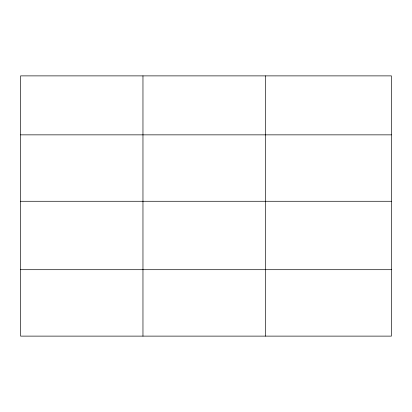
<?xml version="1.0" encoding="UTF-8"?>
<svg xmlns="http://www.w3.org/2000/svg" width="412" height="412" viewBox="0 0 412 412"><rect width="100%" height="100%" fill="white"/><g stroke="black" fill="none" stroke-linecap="round" stroke-linejoin="round"><path stroke-width="0.62" d="M391.4 201.272L391.4 75.88L20.6 75.88L20.6 336.12L391.4 336.12L391.4 201.272L20.6 201.272M20.6 134.853L391.4 134.853M20.6 269.7L391.4 269.7M265.328 75.88L265.328 336.12M142.964 75.88L142.964 336.12"/></g></svg>
